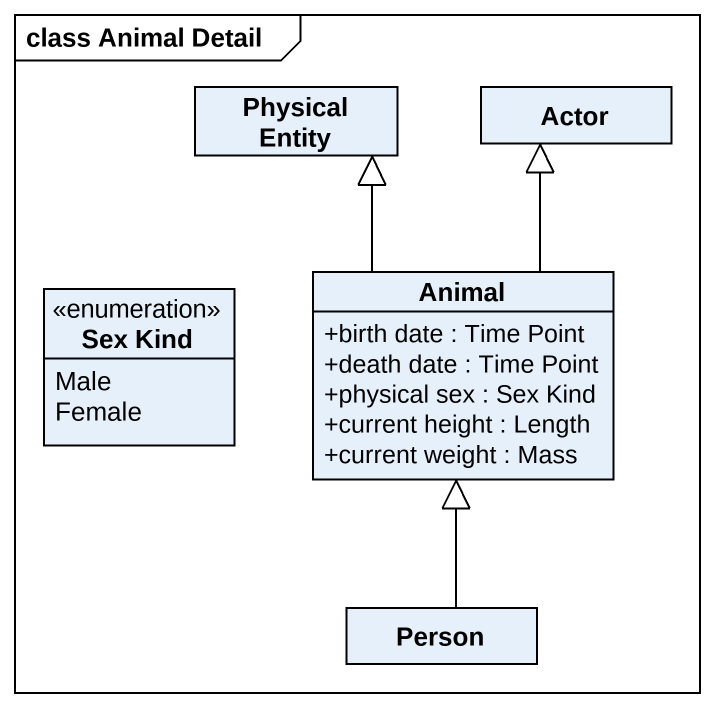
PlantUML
@startuml
mainframe class Animal Detail
hide circle
hide empty members
skinparam classAttributeIconSize 0
class "Physical Entity" as Physical_Entity
class "Actor" as Actor_
enum "Sex Kind" as Sex_Kind {
  Male
  Female
}
class Animal {
  +birth date : Time Point
  +death date : Time Point
  +physical sex : Sex Kind
  +current height : Length
  +current weight : Mass
}
class "Person" as Person_
Animal -up-|> Physical_Entity
Animal -up-|> Actor_
Person_ -up-|> Animal
@enduml
